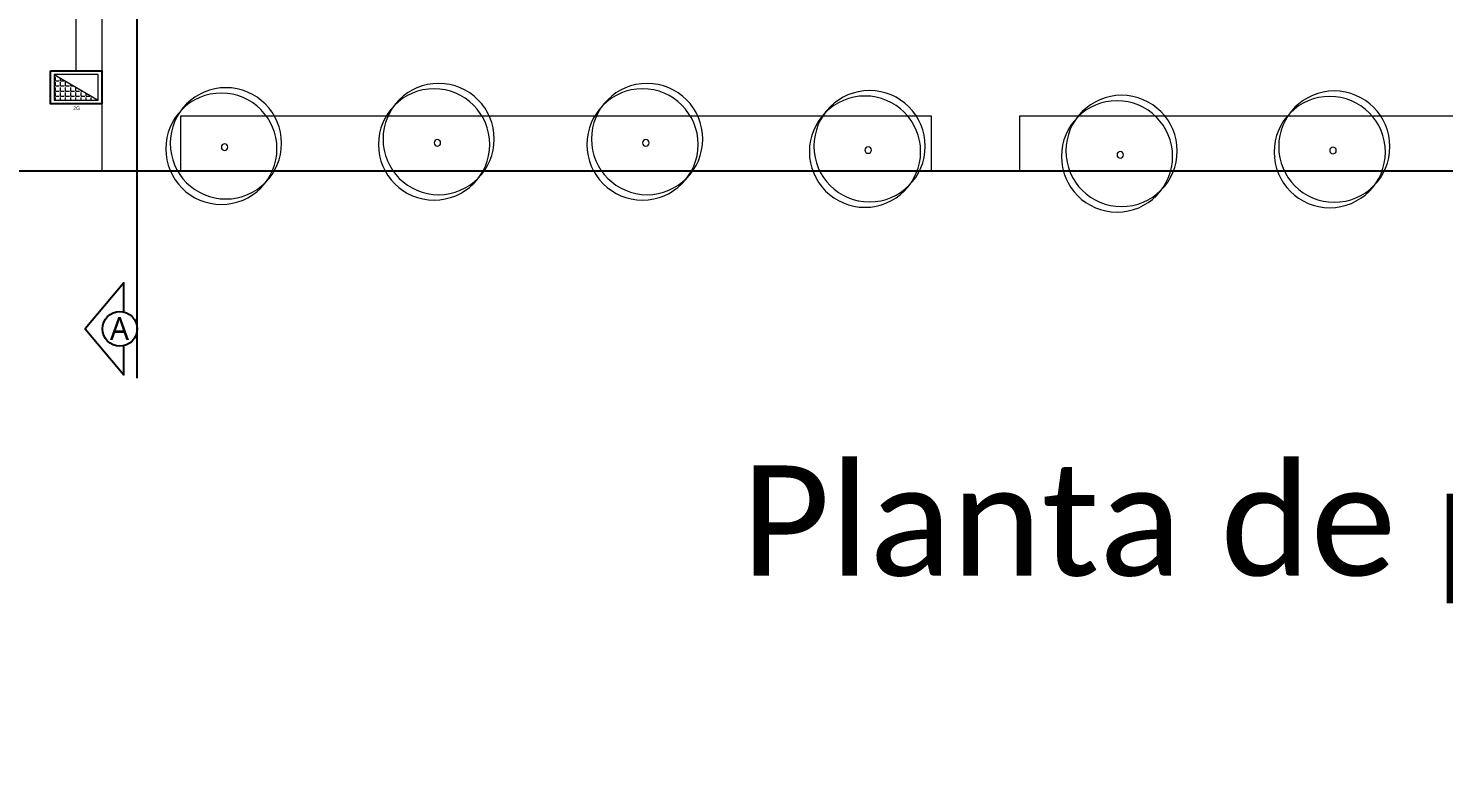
# Model space of a CAD drawing. Header units: metres. Extents: x 0 to 570, y -16 to 122.
# Drawn here: x 357.17 to 395.72, y -9.15 to 10.79 of the extents above; entities that cross this region are included whole.
import ezdxf

# ---------------------------------------------------------------- set-up
doc = ezdxf.new("R2010")
doc.units = ezdxf.units.M
for name, color, linetype, lineweight in [('ARQ- ARBOLES', 85, 'Continuous', 13), ('ARQ-ZONAS VERDES', 82, 'Continuous', 13), ('RITEL CANALIZACION EXTERNA Y ENLACE', 160, 'Continuous', 13), ('RITEL RED INTERNA', 1, 'Continuous', 13), ('SEGUNDO PLANO', 252, 'Continuous', 9)]:
    doc.layers.add(name, color=color, linetype=linetype, lineweight=lineweight)
for name, color, linetype in [('ARQ-MUROS MAMPOSTERIA', 7, 'Continuous'), ('ARQ-SUELO', 252, 'Continuous'), ('ARQ-TEXTO', 7, 'Continuous')]:
    doc.layers.add(name, color=color, linetype=linetype)
doc.styles.add('diseño', font='segoeuil.ttf')
doc.styles.get("Standard").update_dxf_attribs({"font": 'arial.ttf'})

# ---------------------------------------------------------------- blocks, each defined once
blk = doc.blocks.new('ARBOL')
at = {"layer": 'ARQ- ARBOLES'}
for centre, radius in [((128.732, 225.111), 1.515), ((128.856, 224.963), 1.515), ((128.821, 225.067), 0.0892)]:
    blk.add_circle(centre, radius, dxfattribs=at)
blk = doc.blocks.new('CAMARA DE ENTRADA}')
at = {"layer": 'RITEL CANALIZACION EXTERNA Y ENLACE'}
h = blk.add_hatch(dxfattribs=at)
h.set_pattern_fill('ANGLE', color=256, scale=0.02)
h.set_pattern_definition([(0, (0, 0), (0, 0.1397), [0.1016, -0.0381]), (90, (0, 0), (-0.1397, 9e-18), [0.1016, -0.0381])])
h.paths.add_polyline_path([(240.753, 71.756), (239.553, 72.456), (239.553, 71.756)])
for points in [[(239.553, 72.456), (239.553, 71.756), (240.753, 71.756), (240.753, 72.456), (239.553, 72.456)], [(239.553, 72.456), (240.753, 71.756)]]:
    blk.add_lwpolyline(points, dxfattribs=at)

msp = doc.modelspace()

# ---------------------------------------------------------------- linework, layer by layer
at = {"layer": 'ARQ-MUROS MAMPOSTERIA'}
msp.add_lwpolyline([(357.774, 9.635), (359.174, 9.635), (359.174, 8.735), (357.774, 8.735)], close=True, dxfattribs=at)
at = {"layer": 'ARQ-SUELO'}
msp.add_lwpolyline([(415.111, 13.65), (415.111, 11.9, -0.414213), (410.111, 6.9), (315.321, 6.9, -0.414213), (310.321, 11.9), (310.321, 13.65)], format="xyb", dxfattribs=at)
at = {"layer": 'ARQ-TEXTO'}
for points in [[(360.136, 1.262), (360.136, 14.709)], [(359.779, 3.064), (359.779, 3.857), (358.724, 2.607), (359.779, 1.357), (359.779, 2.151)]]:
    msp.add_lwpolyline(points, dxfattribs=at)
msp.add_circle((359.666, 2.607), 0.47, dxfattribs=at)
at = {"layer": 'ARQ-ZONAS VERDES'}
for points in [[(361.316, 8.4), (361.316, 6.9), (381.766, 6.9), (381.766, 8.4), (361.316, 8.4)], [(400.716, 6.9), (400.716, 8.4), (384.166, 8.4), (384.166, 6.9), (395.566, 6.9)]]:
    msp.add_lwpolyline(points, dxfattribs=at)
at = {"layer": 'RITEL RED INTERNA'}
msp.add_lwpolyline([(358.474, 9.635), (358.474, 18.756)], dxfattribs=at)
at = {"layer": 'SEGUNDO PLANO'}
msp.add_line((359.174, 11.25), (359.174, 6.9), dxfattribs=at)

# ---------------------------------------------------------------- block references
at = {"layer": 'ARQ-ZONAS VERDES', "xscale": -1, "rotation": 180}
for p in [(239.492, 232.738), (245.168, 232.738), (233.699, 232.621), (251.226, 232.542), (258.089, 232.413), (263.882, 232.531)]:
    msp.add_blockref('ARBOL', p, dxfattribs=at)
at = {"layer": 'RITEL RED INTERNA'}
msp.add_blockref('CAMARA DE ENTRADA}', (118.321, -62.921), dxfattribs=at)

# ---------------------------------------------------------------- texts
at = {"layer": 'ARQ-TEXTO', "attachment_point": 1}
for s, width, insert, char_height in [('2G', 1.76225, (358.396, 8.662), 0.1), ('\\pi91.37059;{\\fCalibri Light|b0|i0|c0|p34;Planta de primer piso \\P\\pi112.55982;Esc: 1:500\\H1.83237x; }', 131.22213, (285.219, -1.113), 3)]:
    msp.add_mtext_dynamic_manual_height_columns(s, width=width, gutter_width=12.5, heights=[0], dxfattribs=dict(at, insert=insert, char_height=char_height))
at = {"layer": 'ARQ-TEXTO', "insert": (359.395, 2.931), "char_height": 0.629, "attachment_point": 1, "line_spacing_factor": 1.5, "style": 'diseño'}
msp.add_mtext('A', dxfattribs=at)

doc.saveas('drawing.dxf')
